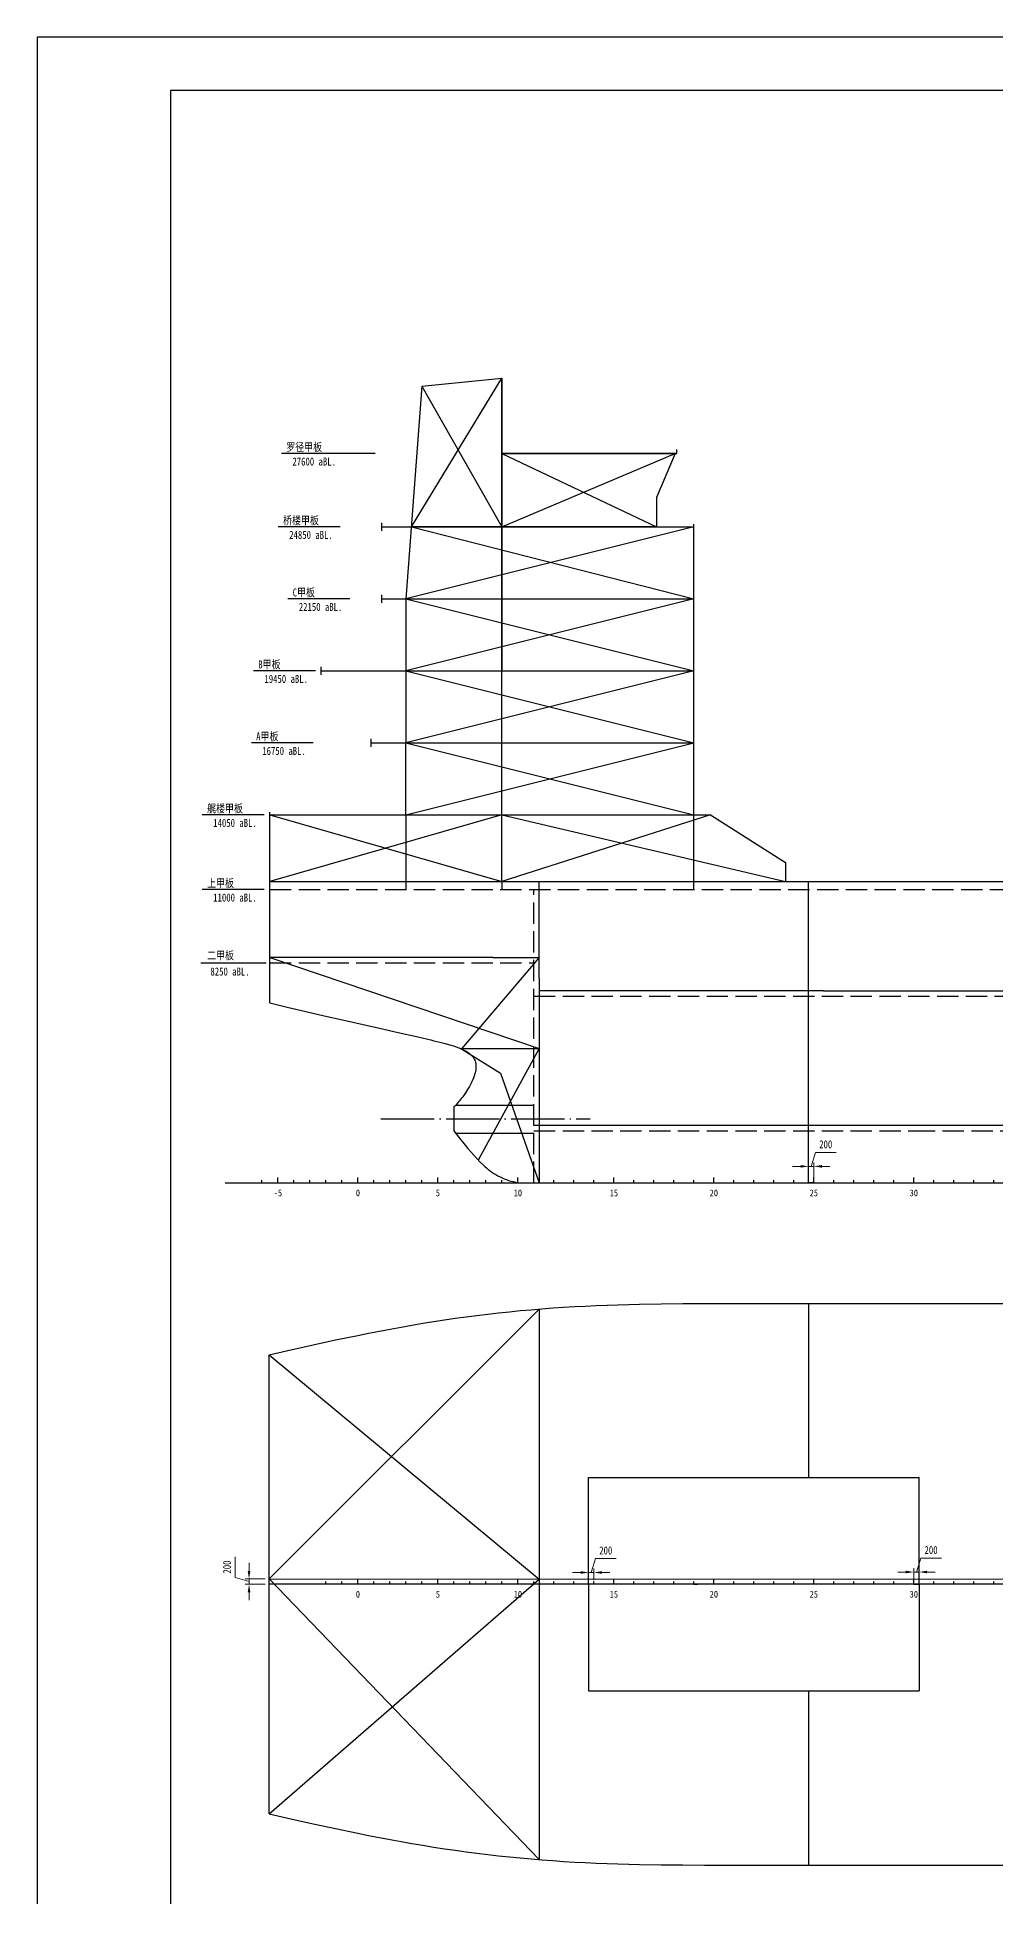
# Model space of a CAD drawing. Extents: x 259389 to 427589, y 305057 to 423857.
# Drawn here: x 259389 to 295344, y 354127 to 423857 of the extents above; entities that cross this region are included whole.
import ezdxf
from ezdxf.enums import TextEntityAlignment as Align

# ---------------------------------------------------------------- set-up
doc = ezdxf.new("R2010")
doc.units = 0
doc.header["$LTSCALE"] = 200
doc.header["$MEASUREMENT"] = 0
for name, pattern in [('ACAD_ISO05W100', [34, 24, -3, 0.5, -3, 0.5, -3]), ('CENTER110', [12.2, 10, -1, 0.2, -1]), ('DASHED1', [5.4, 4, -1.4])]:
    doc.linetypes.add(name, pattern=pattern)
doc.layers.get('0').update_dxf_attribs({"color": 6, "linetype": 'CONTINUOUS'})
doc.layers.get('DEFPOINTS').update_dxf_attribs({"linetype": 'CONTINUOUS'})
for name, color, linetype in [('03CENTER', 1, 'CENTER110'), ('FRAME', 7, 'CONTINUOUS'), ('TEXT-ENG', 7, 'CONTINUOUS'), ('Y-CON', 3, 'DASHED1'), ('Y-PH', 2, 'ACAD_ISO05W100')]:
    doc.layers.add(name, color=color, linetype=linetype)
doc.styles.add('ROMANS', font='')
doc.styles.get("Standard").update_dxf_attribs({"font": '', "width": 0.8})
doc.styles.get('ROMANS').set_extended_font_data('FangSong_GB2312')
doc.styles.get('STANDARD').set_extended_font_data('SimSun')
doc.dimstyles.new('DM-100', dxfattribs={"dimscale": 0, "dimtxt": 250, "dimasz": 200, "dimexe": 30, "dimexo": 30, "dimgap": 50, "dimtad": 1, "dimdec": 0, "dimzin": 0, "dimdsep": 46, "dimtxsty": 'ROMANS', "dimcen": 0, "dimclrd": 1, "dimclre": 1, "dimclrt": 1, "dimadec": 0, "dimazin": 0, "dimtfac": 1, "dimtdec": 0, "dimtmove": 0, "dimatfit": 3, "dimfxl": 1, "dimtolj": 1, "dimtzin": 0, "dimarcsym": 0})

# ---------------------------------------------------------------- blocks, each defined once
blk = doc.blocks.new('*D27')
at = {"layer": 'DEFPOINTS', "color": 0, "transparency": 16777216}
for p in [(267336, 366045), (268089, 366045), (268089, 365845)]:
    blk.add_point(p, dxfattribs=at)
at = {"layer": 'FRAME', "color": 1, "lineweight": 15, "transparency": 16777216}
for p, q in [((266811, 366103), (266811, 366880)), ((267336, 365945), (266811, 366103)), ((267336, 366345), (267336, 366645)), ((267336, 365845), (267336, 366045)), ((267336, 365845), (267336, 366045)), ((267336, 365545), (267336, 365245))]:
    blk.add_line(p, q, dxfattribs=at)
at = {"layer": 'FRAME', "color": 1, "lineweight": 13, "transparency": 16777216}
for p, q in [((267939, 366045), (267186, 366045)), ((267939, 365845), (267186, 365845))]:
    blk.add_line(p, q, dxfattribs=at)
at = {"layer": 'FRAME', "color": 1, "transparency": 16777216}
for points in [[(267286, 366345), (267386, 366345), (267336, 366045)], [(267286, 365545), (267386, 365545), (267336, 365845)]]:
    blk.add_solid(points, dxfattribs=at)
at = {"layer": 'FRAME', "color": 7, "transparency": 16777216, "insert": (266511, 366491), "char_height": 300, "attachment_point": 5, "rotation": 90}
blk.add_mtext('\\A1;200', dxfattribs=at)
blk = doc.blocks.new('*D30')
at = {"layer": 'DEFPOINTS', "color": 0, "transparency": 16777216}
for p in [(280269, 366288), (280069, 365845), (280269, 365845)]:
    blk.add_point(p, dxfattribs=at)
at = {"layer": 'FRAME', "color": 1, "lineweight": 15, "transparency": 16777216}
for p, q in [((280169, 366288), (280327, 366813)), ((280327, 366813), (281104, 366813)), ((279769, 366288), (279469, 366288)), ((280069, 366288), (280269, 366288)), ((280069, 366288), (280269, 366288)), ((280569, 366288), (280869, 366288))]:
    blk.add_line(p, q, dxfattribs=at)
at = {"layer": 'FRAME', "color": 1, "lineweight": 13, "transparency": 16777216}
for p, q in [((280069, 365995), (280069, 366438)), ((280269, 365995), (280269, 366438))]:
    blk.add_line(p, q, dxfattribs=at)
at = {"layer": 'FRAME', "color": 1, "transparency": 16777216}
for points in [[(279769, 366338), (279769, 366238), (280069, 366288)], [(280569, 366338), (280569, 366238), (280269, 366288)]]:
    blk.add_solid(points, dxfattribs=at)
at = {"layer": 'FRAME', "color": 7, "transparency": 16777216, "insert": (280715, 367113), "char_height": 300, "attachment_point": 5}
blk.add_mtext('\\A1;200', dxfattribs=at)
blk = doc.blocks.new('*D31')
at = {"layer": 'DEFPOINTS', "color": 0, "transparency": 16777216}
for p in [(292469, 366305), (292269, 365845), (292469, 365845)]:
    blk.add_point(p, dxfattribs=at)
at = {"layer": 'FRAME', "color": 1, "lineweight": 15, "transparency": 16777216}
for p, q in [((292369, 366305), (292527, 366830)), ((292527, 366830), (293304, 366830)), ((291969, 366305), (291669, 366305)), ((292269, 366305), (292469, 366305)), ((292269, 366305), (292469, 366305)), ((292769, 366305), (293069, 366305))]:
    blk.add_line(p, q, dxfattribs=at)
at = {"layer": 'FRAME', "color": 1, "lineweight": 13, "transparency": 16777216}
for p, q in [((292269, 365995), (292269, 366455)), ((292469, 365995), (292469, 366455))]:
    blk.add_line(p, q, dxfattribs=at)
at = {"layer": 'FRAME', "color": 1, "transparency": 16777216}
for points in [[(291969, 366355), (291969, 366255), (292269, 366305)], [(292769, 366355), (292769, 366255), (292469, 366305)]]:
    blk.add_solid(points, dxfattribs=at)
at = {"layer": 'FRAME', "color": 7, "transparency": 16777216, "insert": (292915, 367130), "char_height": 300, "attachment_point": 5}
blk.add_mtext('\\A1;200', dxfattribs=at)
blk = doc.blocks.new('*D32')
at = {"layer": 'DEFPOINTS', "color": 0, "transparency": 16777216}
for p in [(288519, 381517), (288319, 380895), (288519, 380895)]:
    blk.add_point(p, dxfattribs=at)
at = {"layer": 'FRAME', "color": 1, "lineweight": 15, "transparency": 16777216}
for p, q in [((288019, 381517), (287719, 381517)), ((288319, 381517), (288519, 381517)), ((288319, 381517), (288519, 381517)), ((288419, 381517), (288577, 382042)), ((288577, 382042), (289354, 382042)), ((288819, 381517), (289119, 381517))]:
    blk.add_line(p, q, dxfattribs=at)
at = {"layer": 'FRAME', "color": 1, "lineweight": 13, "transparency": 16777216}
for p, q in [((288319, 381045), (288319, 381667)), ((288519, 381045), (288519, 381667))]:
    blk.add_line(p, q, dxfattribs=at)
at = {"layer": 'FRAME', "color": 1, "transparency": 16777216}
for points in [[(288019, 381567), (288019, 381467), (288319, 381517)], [(288819, 381567), (288819, 381467), (288519, 381517)]]:
    blk.add_solid(points, dxfattribs=at)
at = {"layer": 'FRAME', "color": 7, "transparency": 16777216, "insert": (288965, 382342), "char_height": 300, "attachment_point": 5}
blk.add_mtext('\\A1;200', dxfattribs=at)

msp = doc.modelspace()

# ---------------------------------------------------------------- linework, layer by layer
at = {"color": 7, "linetype": 'Continuous'}
for p, q in [((427588.9, 423857.1), (259388.9, 423857.1)), ((259388.9, 423857.1), (259388.9, 305057.1))]:
    msp.add_line(p, q, dxfattribs=at)
at = {"color": 1, "linetype": 'Continuous'}
for p, q in [((425588.9, 421857.1), (264388.9, 421857.1)), ((264388.9, 421857.1), (264388.9, 307057.1))]:
    msp.add_line(p, q, dxfattribs=at)
for p, q in [((266435.8, 380894.7), (403569.1, 380894.7)), ((267819.1, 380894.7), (267819.1, 380994.7)), ((268419.1, 380894.7), (268419.1, 381094.7)), ((269019.1, 380894.7), (269019.1, 380994.7)), ((269619.1, 380894.7), (269619.1, 380994.7)), ((270219.1, 380894.7), (270219.1, 380994.7)), ((270819.1, 380894.7), (270819.1, 380994.7)), ((271419.1, 380894.7), (271419.1, 381094.7)), ((272019.1, 380894.7), (272019.1, 380994.7)), ((272619.1, 380894.7), (272619.1, 380994.7)), ((273219.1, 380894.7), (273219.1, 380994.7)), ((273819.1, 380894.7), (273819.1, 380994.7)), ((274419.1, 380894.7), (274419.1, 381094.7)), ((275019.1, 380894.7), (275019.1, 380994.7)), ((275619.1, 380894.7), (275619.1, 380994.7)), ((276219.1, 380894.7), (276219.1, 380994.7)), ((276819.1, 380894.7), (276819.1, 380994.7)), ((277419.1, 380894.7), (277419.1, 381094.7)), ((278019.1, 380894.7), (278019.1, 380994.7)), ((278019.1, 380894.7), (278019.1, 380994.7)), ((278769.1, 380894.7), (278769.1, 380994.7)), ((279519.1, 380894.7), (279519.1, 380994.7)), ((280269.1, 380894.7), (280269.1, 380994.7)), ((281019.1, 380894.7), (281019.1, 381094.7)), ((281769.1, 380894.7), (281769.1, 380994.7)), ((282519.1, 380894.7), (282519.1, 380994.7)), ((283269.1, 380894.7), (283269.1, 380994.7)), ((284019.1, 380894.7), (284019.1, 380994.7)), ((284769.1, 380894.7), (284769.1, 381094.7)), ((285519.1, 380894.7), (285519.1, 380994.7)), ((286269.1, 380894.7), (286269.1, 380994.7)), ((287019.1, 380894.7), (287019.1, 380994.7)), ((287769.1, 380894.7), (287769.1, 380994.7)), ((288519.1, 380894.7), (288519.1, 381094.7)), ((289269.1, 380894.7), (289269.1, 380994.7)), ((290019.1, 380894.7), (290019.1, 380994.7)), ((290769.1, 380894.7), (290769.1, 380994.7)), ((291519.1, 380894.7), (291519.1, 380994.7)), ((292269.1, 380894.7), (292269.1, 381094.7)), ((293019.1, 380894.7), (293019.1, 380994.7)), ((293769.1, 380894.7), (293769.1, 380994.7)), ((294519.1, 380894.7), (294519.1, 380994.7)), ((295269.1, 380894.7), (295269.1, 380994.7)), ((270219.1, 365845.2), (270219.1, 365945.2)), ((270819.1, 365845.2), (270819.1, 365945.2)), ((271419.1, 365845.2), (271419.1, 366045.2)), ((272019.1, 365845.2), (272019.1, 365945.2)), ((272619.1, 365845.2), (272619.1, 365945.2)), ((273219.1, 365845.2), (273219.1, 365945.2)), ((273819.1, 365845.2), (273819.1, 365945.2)), ((274419.1, 365845.2), (274419.1, 366045.2)), ((275019.1, 365845.2), (275019.1, 365945.2)), ((275619.1, 365845.2), (275619.1, 365945.2)), ((276219.1, 365845.2), (276219.1, 365945.2)), ((276819.1, 365845.2), (276819.1, 365945.2)), ((277419.1, 365845.2), (277419.1, 366045.2)), ((278019.1, 365845.2), (278019.1, 365945.2)), ((278769.1, 365845.2), (278769.1, 365945.2)), ((279519.1, 365845.2), (279519.1, 365945.2)), ((280269.1, 365845.2), (280269.1, 365945.2)), ((281019.1, 365845.2), (281019.1, 366045.2)), ((281769.1, 365845.2), (281769.1, 365945.2)), ((282519.1, 365845.2), (282519.1, 365945.2)), ((283269.1, 365845.2), (283269.1, 365945.2)), ((284019.1, 365845.2), (284019.1, 365945.2)), ((284769.1, 365845.2), (284769.1, 366045.2)), ((285519.1, 365845.2), (285519.1, 365945.2)), ((286269.1, 365845.2), (286269.1, 365945.2)), ((287019.1, 365845.2), (287019.1, 365945.2)), ((287769.1, 365845.2), (287769.1, 365945.2)), ((288519.1, 365845.2), (288519.1, 366045.2)), ((289269.1, 365845.2), (289269.1, 365945.2)), ((290019.1, 365845.2), (290019.1, 365945.2)), ((290769.1, 365845.2), (290769.1, 365945.2)), ((291519.1, 365845.2), (291519.1, 365945.2)), ((292269.1, 365845.2), (292269.1, 366045.2)), ((293019.1, 365845.2), (293019.1, 365945.2)), ((293769.1, 365845.2), (293769.1, 365945.2)), ((294519.1, 365845.2), (294519.1, 365945.2)), ((295269.1, 365845.2), (295269.1, 365945.2))]:
    msp.add_line(p, q)
at = {"layer": '03CENTER'}
msp.add_line((272282.6, 383294.7), (280132.6, 383294.7), dxfattribs=at)
at = {"layer": 'FRAME'}
for p, q in [((273819.1, 410767.2), (273219.1, 402794.7)), ((273819.1, 410767.2), (276819.1, 411067.2)), ((276819.1, 411067.2), (276819.1, 400094.7)), ((276819.1, 408244.7), (283377.5, 408244.7)), ((283323.1, 408244.7), (276819.1, 408244.7)), ((283323.1, 408244.7), (282616, 406594.7)), ((283377.5, 408244.7), (283377.5, 408394.7)), ((282616, 406594.7), (282616, 405494.7)), ((272319.1, 405344.7), (272319.1, 405644.7)), ((272319.1, 405494.7), (284019.1, 405494.7)), ((282616, 405494.7), (273422.3, 405494.7)), ((276819.1, 402794.7), (276819.1, 405494.7)), ((284019.1, 391894.7), (284019.1, 405594.7)), ((284019.1, 402794.7), (284019.1, 405494.7)), ((272319.1, 402644.7), (272319.1, 402944.7)), ((272319.1, 402794.7), (284019.1, 402794.7)), ((273219.1, 402794.7), (273219.1, 397394.7)), ((276819.1, 400094.7), (276819.1, 402794.7)), ((284019.1, 400094.7), (284019.1, 402794.7)), ((270039.1, 399944.7), (270039.1, 400244.7)), ((270039.1, 400094.7), (284019.1, 400094.7)), ((276819.1, 397394.7), (276819.1, 400094.7)), ((271919.1, 397244.7), (271919.1, 397544.7)), ((271919.1, 397394.7), (284019.1, 397394.7)), ((273219.1, 394694.7), (273219.1, 397394.7)), ((276819.1, 394694.7), (276819.1, 397394.7)), ((268119.1, 387653.5), (268119.1, 394794.7)), ((268119.1, 394694.7), (284019.1, 394694.7)), ((273219.1, 394694.7), (273219.1, 392194.7)), ((284019.1, 394694.7), (284646.3, 394694.7)), ((284646.3, 394694.7), (287458.6, 392907.2)), ((287458.6, 392907.2), (287458.6, 392194.7)), ((273219.1, 392194.7), (273219.1, 391894.7)), ((276819.1, 392177), (276819.1, 391894.7)), ((268119.1, 387653.5), (268771.1, 387491.7)), ((268771.1, 387491.7), (269461.1, 387326.7)), ((269461.1, 387326.7), (270153.1, 387165.7)), ((270153.1, 387165.7), (270845.1, 387007.7)), ((270845.1, 387007.7), (272230.1, 386696.7)), ((272230.1, 386696.7), (272922.1, 386540.7)), ((272922.1, 386540.7), (273614.1, 386382.7)), ((273614.1, 386382.7), (273831.1, 386331.7)), ((273831.1, 386331.7), (274046.1, 386281.7)), ((274046.1, 386281.7), (274154.1, 386255.7)), ((274154.1, 386255.7), (274264.1, 386228.7)), ((274264.1, 386228.7), (274377.1, 386200.7)), ((274377.1, 386200.7), (274494.1, 386171.7)), ((274494.1, 386171.7), (274594.1, 386146.7)), ((274594.1, 386146.7), (274696.1, 386120.7)), ((274696.1, 386120.7), (274902.1, 386063.7)), ((274902.1, 386063.7), (275005.1, 386032.7)), ((275005.1, 386032.7), (275105.1, 385998.7)), ((275105.1, 385998.7), (275204.1, 385961.7)), ((275204.1, 385961.7), (275299.1, 385922.7)), ((275299.1, 385922.7), (275389.1, 385879.7)), ((275389.1, 385879.7), (275474.1, 385833.7)), ((275474.1, 385833.7), (275552.1, 385783.7)), ((275552.1, 385783.7), (275589.1, 385757.7)), ((275589.1, 385757.7), (275624.1, 385729.7)), ((275624.1, 385729.7), (275656.1, 385701.7)), ((275656.1, 385701.7), (275686.1, 385671.7)), ((275686.1, 385671.7), (275715.1, 385640.7)), ((275715.1, 385640.7), (275740.1, 385608.7)), ((275740.1, 385608.7), (275763.1, 385575.7)), ((275763.1, 385575.7), (275784.1, 385540.7)), ((275794.1, 384955.7), (275774.1, 384893.7)), ((275784.1, 385540.7), (275802.1, 385504.7)), ((275812.1, 385017.7), (275794.1, 384955.7)), ((275802.1, 385504.7), (275816.1, 385467.7)), ((275826.1, 385078.7), (275812.1, 385017.7)), ((275816.1, 385467.7), (275831.1, 385417.7)), ((275837.1, 385138.7), (275826.1, 385078.7)), ((275831.1, 385417.7), (275841.1, 385365.7)), ((275844.1, 385197.7), (275837.1, 385138.7)), ((275841.1, 385365.7), (275846.1, 385310.7)), ((275847.1, 385254.7), (275844.1, 385197.7)), ((275846.1, 385310.7), (275847.1, 385254.7)), ((275452.1, 384276.7), (275374.1, 384164.7)), ((275528.1, 384394.7), (275452.1, 384276.7)), ((275600.1, 384516.7), (275528.1, 384394.7)), ((275666.1, 384640.7), (275600.1, 384516.7)), ((275696.1, 384703.7), (275666.1, 384640.7)), ((275724.1, 384767.7), (275696.1, 384703.7)), ((275750.1, 384830.7), (275724.1, 384767.7)), ((275774.1, 384893.7), (275750.1, 384830.7)), ((275048.1, 383772.7), (275019.1, 383744.7)), ((275019.1, 383744.7), (275019.1, 382844.7)), ((275079.1, 383804.7), (275048.1, 383772.7)), ((275112.1, 383840.7), (275079.1, 383804.7)), ((275147.1, 383878.7), (275112.1, 383840.7)), ((275183.1, 383919.7), (275147.1, 383878.7)), ((275220.1, 383963.7), (275183.1, 383919.7)), ((275258.1, 384010.7), (275220.1, 383963.7)), ((275297.1, 384059.7), (275258.1, 384010.7)), ((275335.1, 384111.7), (275297.1, 384059.7)), ((275374.1, 384164.7), (275335.1, 384111.7)), ((275019.1, 382844.7), (275225.1, 382579.7)), ((275225.1, 382579.7), (275435.1, 382316.7)), ((275435.1, 382316.7), (275542.1, 382187.7)), ((275542.1, 382187.7), (275651.1, 382058.7)), ((275651.1, 382058.7), (275762.1, 381932.7)), ((275762.1, 381932.7), (275875.1, 381809.7)), ((275875.1, 381809.7), (275993.1, 381687.7)), ((275993.1, 381687.7), (276114.1, 381569.7)), ((276114.1, 381569.7), (276177.1, 381512.7)), ((276177.1, 381512.7), (276242.1, 381457.7)), ((276242.1, 381457.7), (276308.1, 381403.7)), ((276308.1, 381403.7), (276376.1, 381351.7)), ((276376.1, 381351.7), (276447.1, 381301.7)), ((276447.1, 381301.7), (276519.1, 381253.7)), ((276519.1, 381253.7), (276594.1, 381208.7)), ((276594.1, 381208.7), (276670.1, 381165.7)), ((276670.1, 381165.7), (276748.1, 381124.7)), ((276748.1, 381124.7), (276827.1, 381087.7)), ((276827.1, 381087.7), (276907.1, 381052.7)), ((276907.1, 381052.7), (276989.1, 381020.7)), ((276989.1, 381020.7), (277071.1, 380992.7)), ((277071.1, 380992.7), (277154.1, 380967.7)), ((277154.1, 380967.7), (277238.1, 380945.7)), ((277238.1, 380945.7), (277323.1, 380927.7)), ((277323.1, 380927.7), (277408.1, 380913.7)), ((277408.1, 380913.7), (277493.1, 380902.7)), ((277493.1, 380902.7), (277579.1, 380896.7)), ((277579.1, 380896.7), (277664.1, 380894.7)), ((278019.1, 380894.7), (287169.1, 380894.7)), ((288519.1, 380894.7), (288319.1, 380894.7)), ((275068.8, 375818.9), (275475.1, 375874.9)), ((275475.1, 375874.9), (275880.3, 375928)), ((275880.3, 375928), (276286.6, 375977)), ((276286.6, 375977), (276693.8, 376023)), ((276693.8, 376023), (277101, 376066)), ((277101, 376066), (277508.2, 376106.1)), ((277508.2, 376106.1), (277915.5, 376143.1)), ((277915.5, 376143.1), (278321.7, 376176.1)), ((278321.7, 376176.1), (278727.9, 376206.1)), ((278727.9, 376206.1), (279134.1, 376234.1)), ((279134.1, 376234.1), (279540.4, 376258.1)), ((279540.4, 376258.1), (279947.5, 376280.1)), ((279947.5, 376280.1), (280353.7, 376299.2)), ((280353.7, 376299.2), (280760.9, 376316.2)), ((280760.9, 376316.2), (281167.1, 376330.2)), ((281167.1, 376330.2), (281574.3, 376341.2)), ((281574.3, 376341.2), (281980.5, 376350.2)), ((281980.5, 376350.2), (282792.7, 376363.2)), ((282792.7, 376363.2), (283605.8, 376370.2)), ((283605.8, 376370.2), (284418, 376374.2)), ((284418, 376374.2), (286162, 376375.2)), ((286162.1, 376375.2), (379716.1, 376375.2)), ((270575.8, 375006.5), (271412.1, 375179.6)), ((271412.1, 375179.6), (271817.2, 375260.6)), ((271817.2, 375260.6), (272222.4, 375339.6)), ((272222.4, 375339.6), (272628.6, 375416.7)), ((272628.6, 375416.7), (273034.7, 375490.7)), ((273034.7, 375490.7), (273441, 375562.8)), ((273441, 375562.8), (273848.2, 375630.8)), ((273848.2, 375630.8), (274256.4, 375696.8)), ((274256.4, 375696.8), (274664.6, 375759.9)), ((274664.6, 375759.9), (275068.8, 375818.9)), ((268089.1, 374451.6), (268907.4, 374639.4)), ((268089.1, 357238.8), (268089.1, 374451.6)), ((268907.4, 374639.4), (269741.6, 374826.5)), ((269741.6, 374826.5), (270575.8, 375006.5)), ((268089.1, 365845.2), (268089.1, 366045.2)), ((281140.5, 365845.2), (268089.1, 365845.2)), ((280269.1, 365845.2), (280069.1, 365845.2)), ((284717.9, 365845.2), (281140.5, 365845.2)), ((284019.1, 365845.2), (284169.1, 365845.2)), ((289237.2, 365845.2), (284717.9, 365845.2)), ((287019.1, 365845.2), (286819.1, 365845.2)), ((293694.3, 365845.2), (289237.2, 365845.2)), ((292269.1, 365845.2), (292469.1, 365845.2)), ((294771.6, 365845.2), (293694.3, 365845.2)), ((294519.1, 365845.2), (294369.1, 365845.2)), ((323137, 365845.2), (294771.6, 365845.2)), ((295269.1, 365845.2), (295119.1, 365845.2)), ((268089.1, 357238.8), (268907.4, 357050.9)), ((268907.4, 357050.9), (269741.6, 356863.9)), ((269741.6, 356863.9), (270575.8, 356683.8)), ((270575.8, 356683.8), (271412.1, 356510.8)), ((271412.1, 356510.8), (271817.2, 356429.8)), ((271817.2, 356429.8), (272222.4, 356350.7)), ((272222.4, 356350.7), (272628.6, 356273.7)), ((272628.6, 356273.7), (273034.7, 356199.7)), ((273034.7, 356199.7), (273441, 356127.6)), ((273441, 356127.6), (273848.2, 356059.6)), ((273848.2, 356059.6), (274256.4, 355993.6)), ((274256.4, 355993.6), (274664.6, 355930.5)), ((274664.6, 355930.5), (275068.8, 355871.5)), ((275068.8, 355871.5), (275475.1, 355815.5)), ((275475.1, 355815.5), (275880.3, 355762.4)), ((275880.3, 355762.4), (276286.6, 355713.4)), ((276286.6, 355713.4), (276693.8, 355667.4)), ((276693.8, 355667.4), (277101, 355624.3)), ((277101, 355624.3), (277508.2, 355584.3)), ((277508.2, 355584.3), (277915.5, 355547.3)), ((277915.5, 355547.3), (278321.7, 355514.3)), ((278321.7, 355514.3), (278727.9, 355484.3)), ((278727.9, 355484.3), (279134.1, 355456.2)), ((279134.1, 355456.2), (279540.4, 355432.2)), ((279540.4, 355432.2), (279947.5, 355410.2)), ((279947.5, 355410.2), (280353.7, 355391.2)), ((280353.7, 355391.2), (280760.9, 355374.2)), ((280760.9, 355374.2), (281167.1, 355360.2)), ((281167.1, 355360.2), (281574.3, 355349.2)), ((281574.3, 355349.2), (281980.5, 355340.2)), ((281980.5, 355340.2), (282792.7, 355327.2)), ((282792.7, 355327.2), (283605.8, 355320.2)), ((283605.8, 355320.2), (284418, 355316.2)), ((284418, 355316.2), (286162.1, 355315.2)), ((286162.1, 355315.2), (379716.1, 355315.2))]:
    msp.add_line(p, q, dxfattribs=at)
at = {"layer": 'FRAME', "color": 5}
for p, q in [((273422.3, 405494.7), (276819.1, 411067.2)), ((273819.1, 410767.2), (276819.1, 405494.7)), ((276819.1, 408344.7), (276819.1, 411067.2)), ((276819.1, 405494.7), (276819.1, 408344.7)), ((276819.1, 405494.7), (283323.1, 408244.7)), ((276819.1, 408244.7), (282616, 405494.7)), ((284019.1, 405494.7), (273219.1, 402794.7)), ((273422.3, 405494.7), (284019.1, 402794.7)), ((273219.1, 402794.7), (284019.1, 400094.7)), ((284019.1, 402794.7), (273219.1, 400094.7)), ((273219.1, 400094.7), (284019.1, 397394.7)), ((284019.1, 400094.7), (273219.1, 397394.7)), ((273219.1, 397394.7), (284019.1, 394694.7)), ((273219.1, 394694.7), (284019.1, 397394.7)), ((268119.1, 394694.7), (276819.1, 392194.7)), ((276819.1, 394694.7), (268119.1, 392194.7)), ((276819.1, 392177), (276819.1, 394779.7)), ((276819.1, 394694.7), (287458.6, 392194.7)), ((284646.3, 394694.7), (276819.1, 392194.7)), ((268119.1, 392194.7), (389619.1, 392194.7)), ((278219.1, 390112.4), (278219.1, 392194.7)), ((288319.1, 380894.7), (288319.1, 392194.7)), ((278219.1, 388578.4), (278219.1, 390112.4)), ((276484.1, 389344.7), (268119.1, 389344.7)), ((268119.1, 389344.7), (278219.1, 385942.2)), ((278219.1, 389344.7), (275299.1, 385922.7)), ((276484.1, 389344.7), (278219.1, 389344.7)), ((278219.1, 388578.4), (278219.1, 388094.7)), ((288877.7, 388094.7), (278219.1, 388094.7)), ((278219.1, 388094.7), (278219.1, 380894.7)), ((288877.7, 388094.7), (296219.1, 388094.7)), ((275251.6, 385942.2), (278019.1, 385942.2)), ((275299.1, 385922.7), (276760.9, 385014.3)), ((278219.1, 385942.2), (275934.1, 381748.7)), ((278019.1, 385942.2), (278219.1, 385942.2)), ((276760.9, 385014.3), (278219.1, 380894.7)), ((296219.1, 383054.7), (278019.1, 383054.7)), ((278219.1, 376167.8), (268089.1, 366045.2)), ((278219.1, 376167.8), (278219.1, 355530.8)), ((288319.1, 376375.2), (288319.1, 369845.2)), ((268089.1, 374451.6), (278219.1, 366042.6)), ((280069.1, 365845.2), (280069.1, 369845.2)), ((280069.1, 369845.2), (286819.1, 369845.2)), ((286819.1, 369845.2), (292469.1, 369845.2)), ((292469.1, 365845.2), (292469.1, 369845.2)), ((268089.1, 366045.2), (389569.1, 366014)), ((268089.1, 366045.2), (278219.1, 355530.8)), ((268089.1, 357238.8), (278219.1, 366042.6)), ((280069.1, 365845.2), (280069.1, 361845.2)), ((292469.1, 365845.2), (292469.1, 361845.2)), ((280069.1, 361845.2), (286819.1, 361845.2)), ((286819.1, 361845.2), (292469.1, 361845.2)), ((288319.1, 361845.2), (288319.1, 355315.2))]:
    msp.add_line(p, q, dxfattribs=at)
at = {"layer": 'TEXT-ENG', "color": 1}
for p, q in [((272062.6, 408244.7), (268552.6, 408244.7)), ((270752.6, 405494.7), (268432.6, 405494.7)), ((271112.6, 402794.7), (268792.6, 402794.7)), ((269822.6, 400094.7), (267502.6, 400094.7)), ((269742.6, 397394.7), (267422.6, 397394.7)), ((267902.6, 394694.7), (265582.6, 394694.7)), ((267902.6, 391894.7), (265582.6, 391894.7)), ((265532.5, 389144.7), (267979.1, 389144.7))]:
    msp.add_line(p, q, dxfattribs=at)
at = {"layer": 'Y-CON'}
for p, q in [((268119.1, 391894.7), (296019.1, 391894.7)), ((278019.1, 380894.7), (278019.1, 391894.7)), ((268119.1, 389144.7), (278019.1, 389144.7)), ((278019.1, 382854.7), (292269.1, 382854.7)), ((292269.1, 382854.7), (321519.1, 382854.7))]:
    msp.add_line(p, q, dxfattribs=at)
at = {"layer": 'Y-CON', "color": 3}
msp.add_line((278019.1, 387894.7), (296019.1, 387894.7), dxfattribs=at)
at = {"layer": 'Y-PH'}
for p, q in [((275085.5, 383811.7), (278019.1, 383811.7)), ((275082.1, 382763.6), (278019.1, 382763.6))]:
    msp.add_line(p, q, dxfattribs=at)

# ---------------------------------------------------------------- texts
at = {"layer": 'FRAME', "width": 0.8}
for s, p in [('-5', (268419.1, 380519.7)), ('0', (271419.1, 380519.7)), ('5', (274419.1, 380519.7)), ('10', (277419.1, 380519.7)), ('15', (281019.1, 380519.7)), ('20', (284769.1, 380519.7)), ('25', (288519.1, 380519.7)), ('30', (292269.1, 380519.7)), ('0', (271419.1, 365470.2)), ('5', (274419.1, 365470.2)), ('10', (277419.1, 365470.2)), ('15', (281019.1, 365470.2)), ('20', (284769.1, 365470.2)), ('25', (288519.1, 365470.2)), ('30', (292269.1, 365470.2))]:
    msp.add_text(s, height=250, dxfattribs=at).set_placement(p, align=Align.MIDDLE)
at = {"layer": 'TEXT-ENG', "color": 1, "width": 0.8}
for s, p in [('罗径甲板', (268731.7, 408335.3)), ('27600 aBL.', (268961.7, 407795.3)), ('桥楼甲板', (268611.7, 405585.3)), ('24850 aBL.', (268841.7, 405045.3)), ('C甲板', (268971.7, 402885.3)), ('22150 aBL.', (269201.7, 402345.3)), ('B甲板', (267681.7, 400185.3)), ('19450 aBL.', (267911.7, 399645.3)), ('A甲板', (267601.7, 397485.3)), ('16750 aBL.', (267831.7, 396945.3)), ('艉楼甲板', (265761.7, 394785.3)), ('14050 aBL.', (265991.7, 394245.3)), ('上甲板', (265761.7, 391985.3)), ('11000 aBL.', (265991.7, 391445.3)), ('二甲板', (265761.7, 389275.3)), ('8250 aBL.', (265886.6, 388672.9))]:
    msp.add_text(s, height=300, dxfattribs=at).set_placement(p)

# ---------------------------------------------------------------- dimensions: what is measured, and where the dimension line sits
at = {"layer": 'FRAME'}
for base, p1, p2, picture, middle in [((288519.1, 381517), (288319.1, 380894.7), (288519.1, 380894.7), '*D32', (288726.6, 382342)), ((280269.1, 366287.6), (280069.1, 365845.2), (280269.1, 365845.2), '*D30', (280476.6, 367112.6)), ((292469.1, 366305.5), (292269.1, 365845.2), (292469.1, 365845.2), '*D31', (292676.6, 367130.5))]:
    dim = msp.add_linear_dim(base=base, p1=p1, p2=p2, dimstyle='DM-100', override={"dimscale": 100, "dimtxt": 3, "dimasz": 3, "dimexe": 1.5, "dimexo": 1.5, "dimgap": 1.5, "dimtxsty": 'STANDARD', "dimclrt": 7, "dimtmove": 1, "dimlwd": 15, "dimlwe": 13}, dxfattribs=at)
    dim.commit()
    dim.dimension.update_dxf_attribs({"geometry": picture, "text_midpoint": middle})
dim = msp.add_linear_dim(base=(267335.5, 366045.2), p1=(268089.1, 365845.2), p2=(268089.1, 366045.2), angle=90, dimstyle='DM-100', override={"dimscale": 100, "dimtxt": 3, "dimasz": 3, "dimexe": 1.5, "dimexo": 1.5, "dimgap": 1.5, "dimtxsty": 'STANDARD', "dimclrt": 7, "dimtmove": 1, "dimlwd": 15, "dimlwe": 13}, dxfattribs=at)
dim.commit()
dim.dimension.update_dxf_attribs({"geometry": '*D27', "text_midpoint": (266510.5, 366252.7)})

doc.saveas('drawing.dxf')
